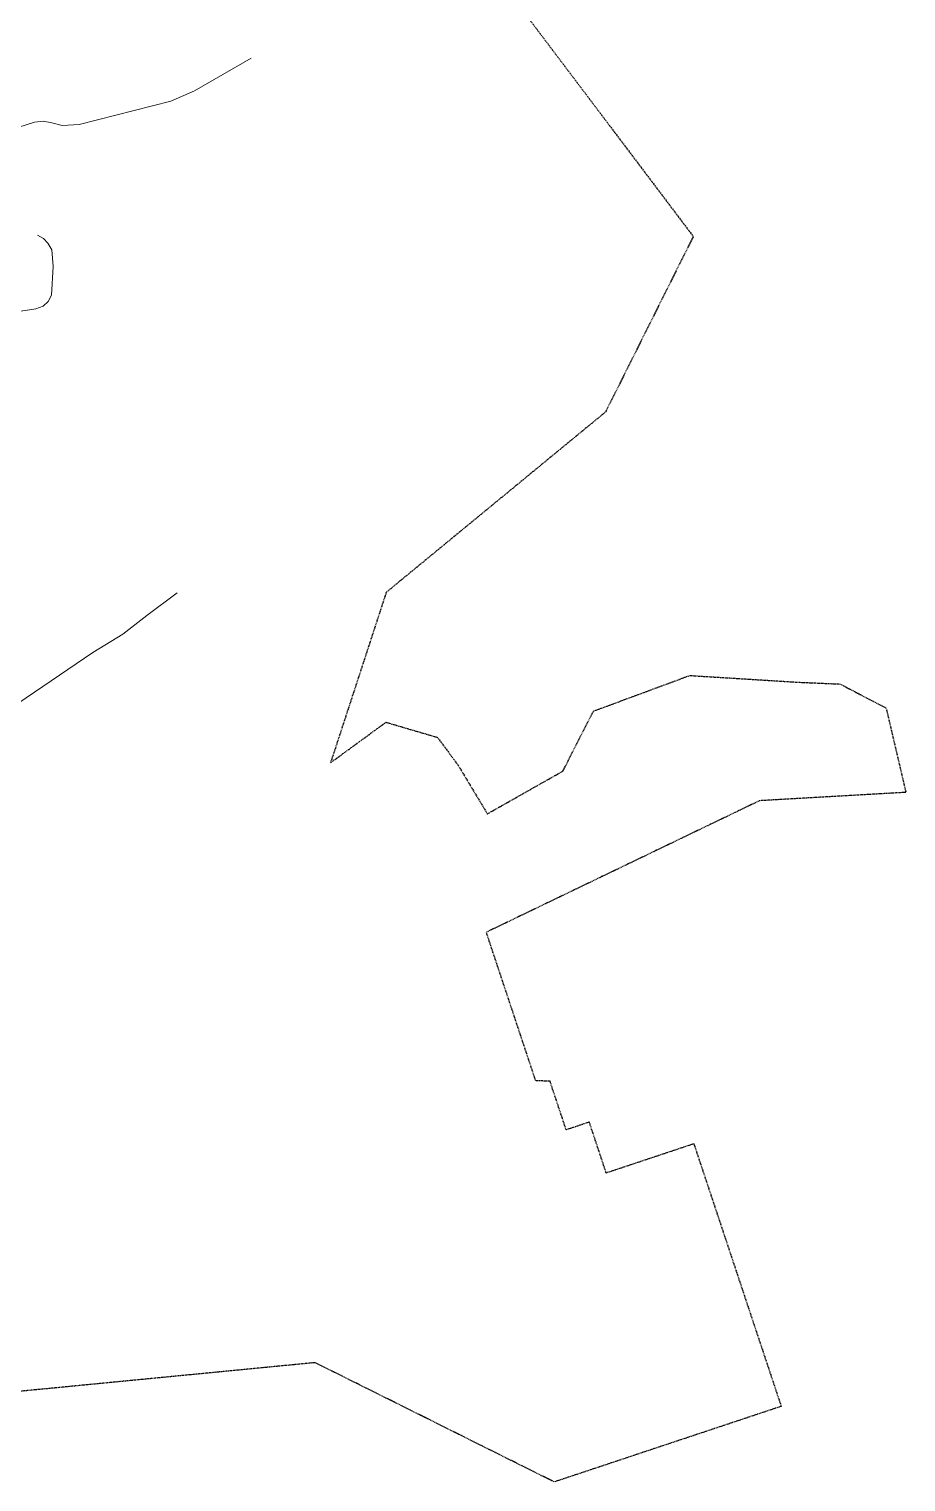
# Model space of a CAD drawing. Header units: millimetres. Extents: x 587399 to 927168, y 438565 to 1444955.
# Drawn here: x 592586 to 593486, y 442764 to 444254 of the extents above; entities that cross this region are included whole.
import ezdxf

# ---------------------------------------------------------------- set-up
doc = ezdxf.new("R2010")
doc.units = ezdxf.units.MM
doc.header["$LTSCALE"] = 2
doc.linetypes.add('DISCONTINU', pattern=[0.75, 0.5, -0.25])
doc.layers.add('Roads_others', color=24, linetype='Continuous', lineweight=9)
doc.layers.add('TF 13164 TF 13163 ET TF 45114 ANNULES', color=250, linetype='Continuous')

msp = doc.modelspace()

# ---------------------------------------------------------------- linework, layer by layer
at = {"layer": 'Roads_others'}
for points in [[(592541.031, 444142.67), (592591.637, 444158.685), (592600.795, 444159.81), (592609.5, 444158.117), (592620.227, 444155.464), (592637.489, 444156.52), (592731.561, 444180.274), (592755.973, 444190.944), (592814, 444224.433)], [(592595.03, 444042.89), (592600.984, 444039.646), (592605.607, 444034.775), (592609.411, 444027.826), (592610.838, 444010.969), (592609.081, 443981.241), (592605.89, 443974.804), (592600.533, 443970.067), (592593.164, 443967.539), (592562.207, 443962.698), (592545.757, 443959.796), (592538.989, 443956.761), (592533.775, 443953.063), (592478.585, 443913.077), (592444.96, 443889.817)], [(592482.271, 443509.484), (592488.078, 443508.594), (592495.968, 443511.421), (592558.162, 443552.299), (592574.593, 443562.762), (592651.596, 443614.809), (592682.395, 443633.622), (592707.154, 443652.816), (592738.181, 443676.273)]]:
    msp.add_lwpolyline(points, dxfattribs=at)
at = {"layer": 'TF 13164 TF 13163 ET TF 45114 ANNULES', "linetype": 'DISCONTINU', "lineweight": -3, "flags": 128}
msp.add_lwpolyline([(591061.53, 445042.266), (591101.53, 444954.266), (591206.53, 444604.266), (591351.53, 444369.266), (591516.53, 444349.266), (591656.53, 444287.266), (591901.53, 444294.266), (592206.53, 444362.266), (592496.53, 444369.266), (592650.88, 444526.026), (592816.53, 444694.266), (593031.53, 444354.266), (593267.69, 444041.63), (593177.687, 443861.628), (592952.69, 443676.63), (592895.57, 443501.91), (592952.38, 443543.41), (593005.3, 443527.87), (593026.636, 443499.05), (593056.38, 443449.49), (593133.96, 443493.33), (593165.2, 443554.79), (593264.07, 443591.37), (593375.556, 443584.47), (593418.33, 443582.62), (593465.53, 443558.02), (593485.907, 443471.51), (593335.65, 443462.93), (593055.16, 443327.94), (593105.66, 443176.17), (593120.37, 443175.55), (593137, 443125.57), (593160.73, 443133.47), (593178.09, 443081.28), (593268.23, 443111.28), (593357.91, 442841.81), (593125.015, 442764.307), (592879.692, 442886.629), (592546.53, 442854.266), (592306.53, 442877.266), (592046.53, 442969.266), (591861.53, 443024.266), (591706.53, 443084.266), (591466.53, 443169.266), (591185.53, 443254.266), (590892.53, 443334.266), (590652.53, 443379.266), (590350.53, 443417.266), (590111.56, 443389.826), (590073.83, 443474.166), (590006.29, 443648.326), (589927.63, 443844.616), (590031.73, 444321.016), (590094.72, 444687.696), (590075.84, 444942.176), (590369.53, 444992.266), (590641.53, 444999.266), (590953.53, 445044.266), (591061.53, 445042.266)], dxfattribs=at)
msp.add_lwpolyline([(591061.53, 445042.266), (591101.53, 444954.266), (591206.53, 444604.266), (591351.53, 444369.266), (591516.53, 444349.266), (591656.53, 444287.266), (591901.53, 444294.266), (592206.53, 444362.266), (592496.53, 444369.266), (592650.88, 444526.026), (592816.53, 444694.266), (593031.53, 444354.266), (593267.69, 444041.63), (593177.687, 443861.628), (592952.69, 443676.63), (592895.57, 443501.91), (592952.38, 443543.41), (593005.3, 443527.87), (593026.636, 443499.05), (593056.38, 443449.49), (593133.96, 443493.33), (593165.2, 443554.79), (593264.07, 443591.37), (593375.556, 443584.47), (593418.33, 443582.62), (593465.53, 443558.02), (593485.907, 443471.51), (593335.65, 443462.93), (593055.16, 443327.94), (593105.66, 443176.17), (593120.37, 443175.55), (593137, 443125.57), (593160.73, 443133.47), (593178.09, 443081.28), (593268.23, 443111.28), (593357.91, 442841.81), (593125.015, 442764.307), (592879.692, 442886.629), (592546.53, 442854.266), (592306.53, 442877.266), (592046.53, 442969.266), (591861.53, 443024.266), (591706.53, 443084.266), (591466.53, 443169.266), (591185.53, 443254.266), (590892.53, 443334.266), (590652.53, 443379.266), (590350.53, 443417.266), (590111.56, 443389.826), (590073.83, 443474.166), (590006.29, 443648.326), (589927.63, 443844.616), (590031.73, 444321.016), (590094.72, 444687.696), (590075.84, 444942.176), (590369.53, 444992.266), (590641.53, 444999.266), (590953.53, 445044.266), (591061.53, 445042.266)], dxfattribs=at)

doc.saveas('drawing.dxf')
